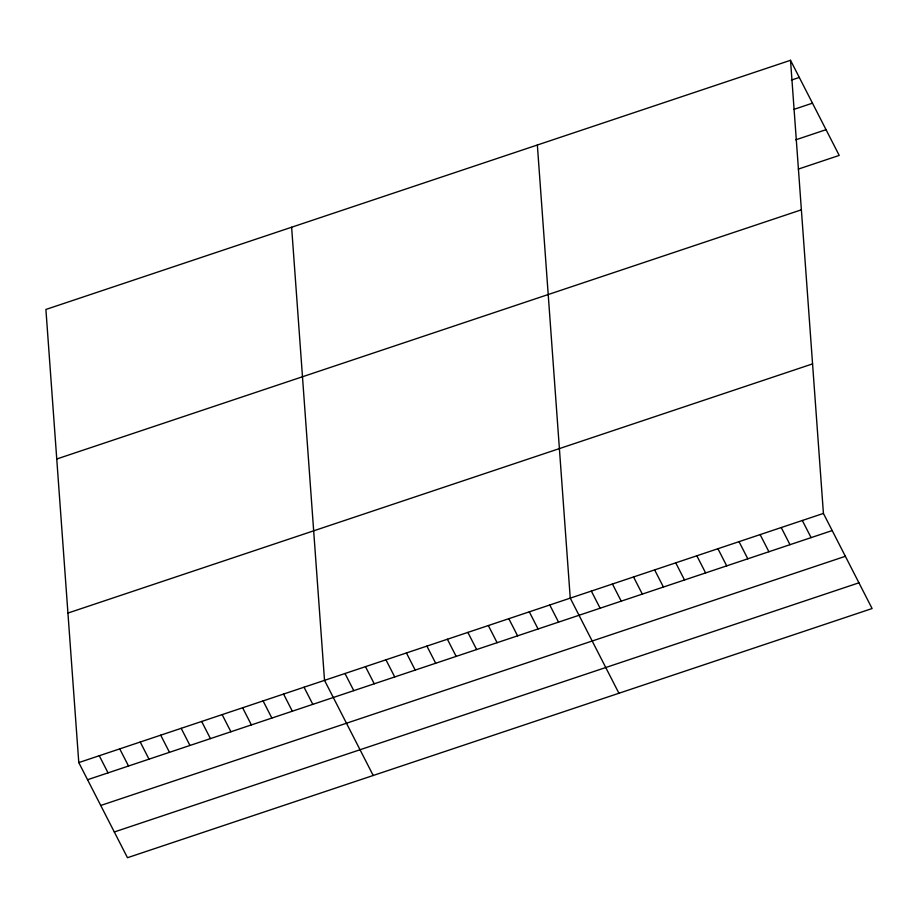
<?xml version="1.0" encoding="UTF-8"?>
<svg xmlns="http://www.w3.org/2000/svg" width="918" height="918" viewBox="0 0 918 918"><rect width="100%" height="100%" fill="white"/><g stroke="black" fill="none" stroke-linecap="round" stroke-linejoin="round"><path stroke-width="1.38" d="M790.524 60.29L45.9 309.458L78.787 762.583L127.476 857.71L872.1 608.542L823.423 513.426L790.524 60.29L839.213 155.417L798.327 169.096M791.396 80.084L799.303 77.433M794.013 109.345L812.476 103.172M795.711 139.834L826.039 129.69M56.755 458.989L801.38 209.82M67.943 613.052L812.568 363.884M78.787 762.583L823.423 513.426M87.566 779.726L832.19 530.57M100.739 805.465L845.363 556.297M114.302 831.972L858.927 582.815M802.321 520.483L811.099 537.627M781.229 527.54L789.996 544.684M760.127 534.597L768.905 551.741M739.024 541.654L747.803 558.81M717.933 548.723L726.7 565.867M696.831 555.78L705.609 572.924M675.74 562.837L684.507 579.981M654.637 569.894L663.416 587.038M633.546 576.952L642.313 594.107M612.444 584.02L621.222 601.164M591.341 591.077L600.12 608.221M618.927 693.262L570.25 598.134L537.351 145.01M549.767 604.985L558.546 622.129M529.296 611.836L538.063 628.979M508.813 618.686L517.591 635.841M488.342 625.548L497.108 642.692M467.859 632.399L476.637 649.542M447.387 639.249L456.154 656.393M426.904 646.1L435.683 663.244M406.433 652.95L415.2 670.094M385.95 659.801L394.729 676.945M365.479 666.652L374.246 683.795M344.996 673.502L353.774 690.646M373.201 775.48L324.524 680.353L291.626 227.228M304.042 687.215L312.82 704.358M283.57 694.065L292.337 711.209M263.087 700.916L271.866 718.06M242.616 707.767L251.383 724.91M222.133 714.617L230.911 731.761M201.662 721.468L210.429 738.611M181.179 728.318L189.957 745.462M160.707 735.169L169.474 752.324M140.225 742.019L149.003 759.175M119.742 748.881L128.52 766.025M99.27 755.732L108.049 772.876"/></g></svg>
